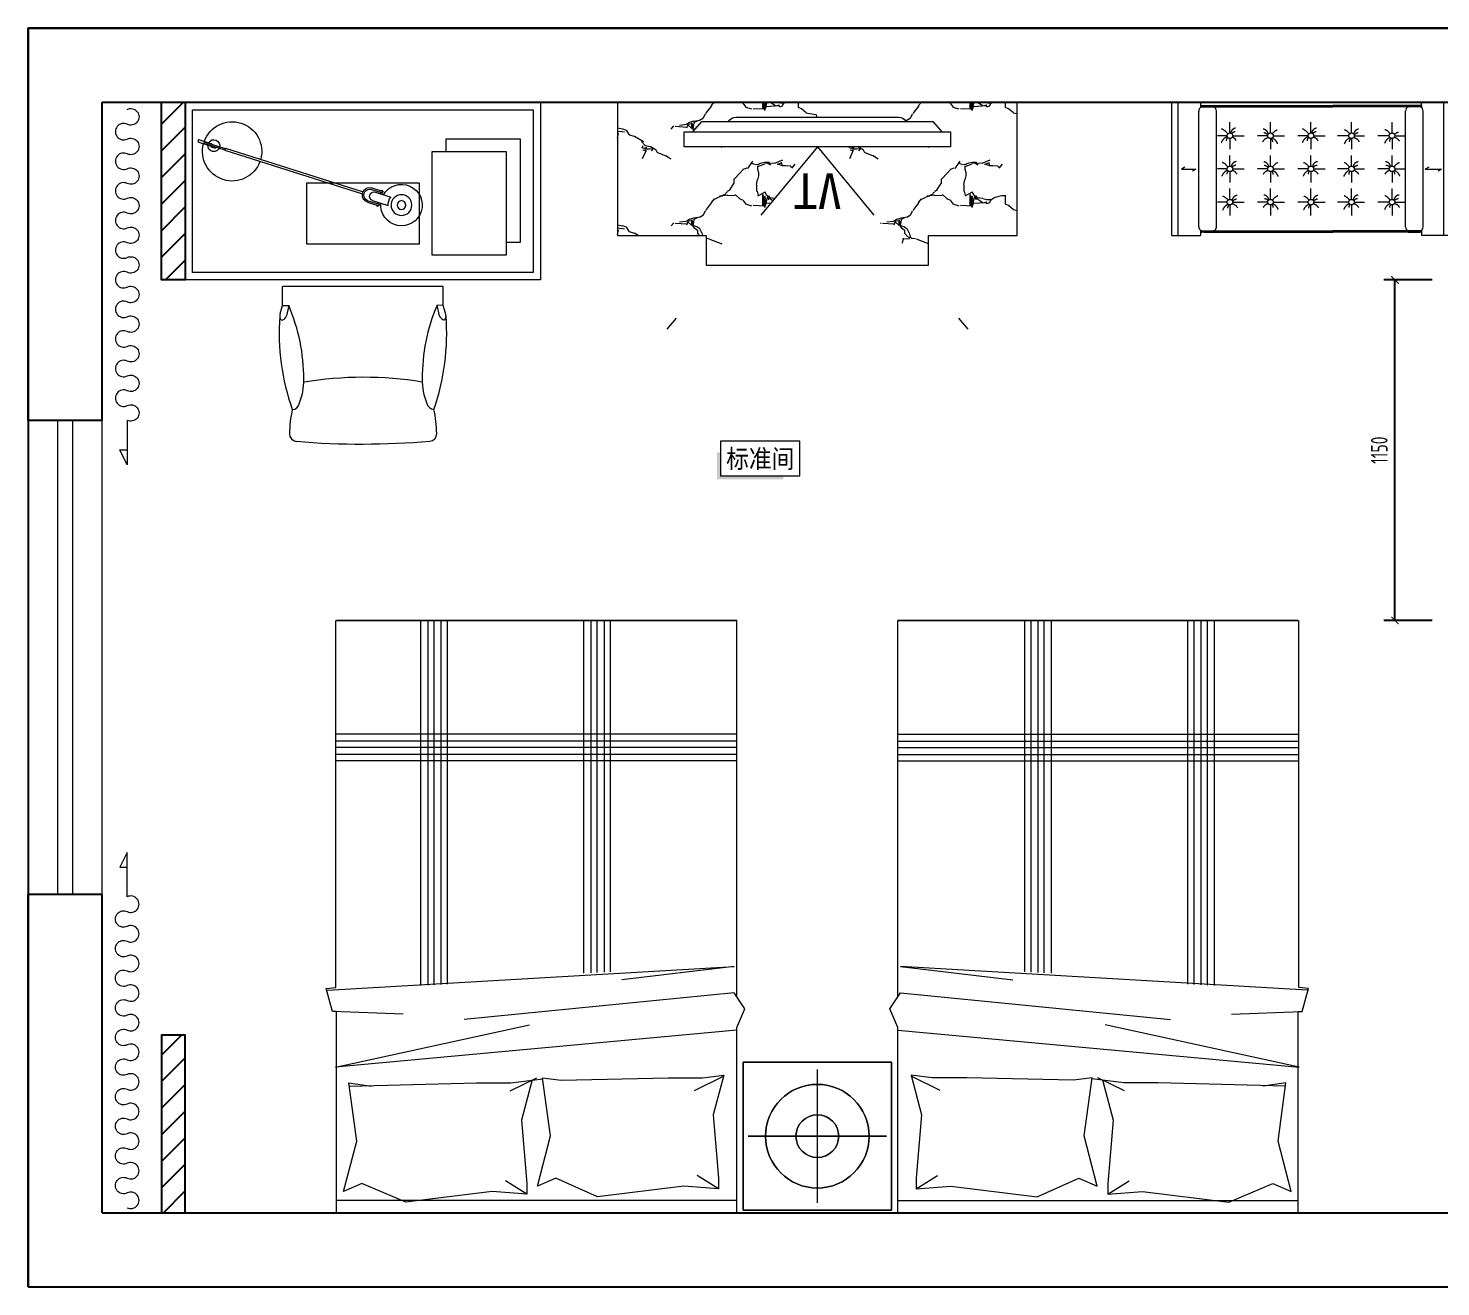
# Model space of a CAD drawing. Header units: millimetres. Extents: x 3162 to 221128, y -144913 to 11496.
# Drawn here: x 160124 to 164894, y -41766 to -37516 of the extents above; entities that cross this region are included whole.
import ezdxf
from ezdxf.enums import TextEntityAlignment as Align
from ezdxf.xclip import XClip

# ---------------------------------------------------------------- set-up
doc = ezdxf.new("R2010")
doc.units = ezdxf.units.MM
doc.header["$LTSCALE"] = 10
doc.header["$XCLIPFRAME"] = 2
doc.linetypes.add('ACAD_ISO03W100', pattern=[30, 12, -18])
doc.linetypes.add('HIDDEN', pattern=[9.525, 6.35, -3.175])
doc.layers.get('Defpoints').update_dxf_attribs({"color": 250})
for name, color, linetype, lineweight in [('FF-Curtain【平面窗帘】', 32, 'Continuous', 0), ('FF-Text【平面文字】', 2, 'Continuous', 0), ('FF-Win【窗】', 132, 'Continuous', 0), ('FF-【活动成品家具】', 51, 'Continuous', 0), ('RC-dimensions', 44, 'Continuous', 0)]:
    doc.layers.add(name, color=color, linetype=linetype, lineweight=lineweight)
doc.layers.add('WALL_NEW【新建墙体】', color=4, linetype='Continuous')
doc.layers.add('WALL【墙体】', color=7, linetype='Continuous')
doc.styles.add('ROMANTIC', font='', dxfattribs={"bigfont": 'gbcbig.shx'})
doc.styles.add('尺寸标注', font='ARCHS.SHX', dxfattribs={"width": 0.8})
doc.styles.add('文字', font='')
doc.styles.get('ROMANTIC').set_extended_font_data('STXihei')
doc.styles.get('文字').set_extended_font_data('SimSun')
doc.dimstyles.new('海龙1：25', dxfattribs={"dimscale": 25, "dimtxt": 2.25, "dimasz": 1, "dimexe": 1.5, "dimexo": 1, "dimgap": 1, "dimtad": 1, "dimdec": 0, "dimrnd": 5, "dimdsep": 46, "dimtxsty": '尺寸标注', "dimblk": 'ARCHTICK', "dimblk1": 'ARCHTICK', "dimblk2": 'ARCHTICK', "dimcen": 1, "dimclrd": 44, "dimclre": 44, "dimclrt": 2, "dimadec": 0, "dimazin": 0, "dimtfac": 1, "dimtdec": 0, "dimtix": 1, "dimtmove": 2, "dimatfit": 3, "dimldrblk": 'hl_arrow2', "dimfxl": 5, "dimfxlon": 1, "dimarcsym": 0})

# ---------------------------------------------------------------- blocks, each defined once
blk = doc.blocks.new('hlw_3_1600_250')
for p, q in [((-0.5, 0.078125), (0.5, 0.078125)), ((-0.5, -0.078125), (0.5, -0.078125))]:
    blk.add_line(p, q)
at = {"linetype": 'HIDDEN', "ltscale": 15}
for p, q in [((-0.5, 0.015625), (0.5, 0.015625)), ((-0.5, -0.015625), (0.5, -0.015625))]:
    blk.add_line(p, q, dxfattribs=at)
blk = doc.blocks.new('1500平10100181')
at = {"ltscale": 300}
for p, q in [((-1270.6, 991.6), (-770.6, 991.6)), ((-1270.6, 491.6), (-1270.6, 991.6)), ((-770.6, 991.6), (-770.6, 491.6)), ((-749, 1000), (603.1, 1000)), ((-749, 1000), (-749, 374.1)), ((603.1, 1000), (603.1, 320.9)), ((603.1, 1000), (603.1, 345.9)), ((-770.6, 491.6), (-1270.6, 491.6)), ((-1270.6, 491.6), (-770.6, 491.6)), ((-749, 374.1), (-775.9, 311.5)), ((-775.9, 311.5), (-740.1, 257.9)), ((-749, 271.3), (-749, -1000)), ((638.5, 243.1), (606, 239.9)), ((606, 239.9), (606, -999.7)), ((-749, -1000), (603.1, -1000)), ((603.1, -1000), (-749, -1000))]:
    blk.add_line(p, q, dxfattribs=at)
at = {"color": 8}
for p, q in [((-1020.6, 966.9), (-1020.6, 516.3)), ((-770.6, 491.6), (-770.6, 991.6)), ((-749, 958.2), (603.1, 958.2)), ((77.1, 928.5), (369.1, 964.2)), ((369.1, 964.2), (517.3, 901.6)), ((-686.4, 883.8), (-686.4, 919.5)), ((-686.4, 919.5), (-614.8, 874.8)), ((-686.4, 919.5), (-570, 910.6)), ((-570, 910.6), (-278, 946.4)), ((-278, 946.4), (-137.7, 883.8)), ((-137.7, 883.8), (-75, 910.6)), ((-75, 910.6), (-119.8, 740.7)), ((-39.2, 937.4), (32.4, 892.7)), ((-39.2, 937.4), (77.1, 928.5)), ((-39.2, 901.6), (-39.2, 937.4)), ((517.3, 901.6), (580, 928.5)), ((580, 928.5), (535.2, 758.6)), ((-668.5, 669.2), (-686.4, 883.8)), ((-21.3, 687.1), (-39.2, 901.6)), ((-1254.7, 741.6), (-786.5, 741.6)), ((-119.8, 740.7), (-92.9, 544)), ((535.2, 758.6), (562.1, 561.9)), ((-704.3, 535), (-668.5, 669.2)), ((-57.5, 551.6), (-21.3, 687.1)), ((-605.8, 587.2), (-703.4, 538.5)), ((16.7, 588.7), (-72.8, 544)), ((486.3, 572.7), (485.7, 570.5)), ((562.1, 561.9), (486.3, 572.7)), ((-632.7, 544), (-704.3, 535)), ((-516.3, 544), (-632.7, 544)), ((-155.6, 552.9), (-516.3, 544)), ((-92.9, 544), (-155.6, 552.9)), ((14.5, 561.9), (-93.5, 548.4)), ((130.8, 561.9), (14.5, 561.9)), ((560.7, 572.1), (130.8, 561.9)), ((-749, 383), (606.9, 508.2)), ((606.9, 508.2), (-48.2, 365.2)), ((-740.1, 257.9), (172.2, 347.3)), ((603.1, 345.9), (603.1, 320.9)), ((378.1, 329.4), (615.8, 320.5)), ((603.1, 320.9), (616.4, 320.9)), ((616.4, 320.9), (638.5, 243.1)), ((633.7, 248.9), (-740.1, 168.4)), ((-740.1, 168.4), (-360.8, 213.2)), ((-231.2, -1000), (-231.2, 191.4)), ((229.7, -1000), (229.7, 227.8)), ((250.5, -1000), (250.5, 228.9)), ((274.6, -1000), (274.6, 230.2)), ((295.4, -1000), (295.4, 231.3)), ((319.4, -1000), (319.4, 232.6)), ((-320.9, -1000), (-320.9, 186.7)), ((-300.1, -1000), (-300.1, 187.8)), ((-276, -1000), (-276, 189)), ((-255.2, -1000), (-255.2, 190.1)), ((-749, -526.3), (603.1, -526.3)), ((-749, -547.1), (603.1, -547.1)), ((-749, -571.3), (603.1, -571.3)), ((-749, -592.1), (603.1, -592.1)), ((-749, -616), (603.1, -616))]:
    blk.add_line(p, q, dxfattribs=at)
for radius in [175, 72.2]:
    blk.add_circle((-1020.6, 741.6), radius, dxfattribs=at)
blk = doc.blocks.new('tasklight')
at = {"color": 251}
for p, q in [((-25, 96.3), (440.3, 242.9)), ((457.5, 270.3), (495.7, 282.4)), ((459, 265.6), (497.2, 277.6)), ((471.1, 227.4), (509.2, 239.4)), ((474.8, 265.3), (527.3, 281.8)), ((483.9, 236.7), (536.3, 253.2)), ((487.8, 282.5), (492.5, 284)), ((488.5, 280.1), (487.8, 282.5)), ((491.5, 270.6), (490, 275.3)), ((493.3, 281.6), (492.5, 284)), ((496.3, 272.1), (494.8, 276.8)), ((497.2, 277.6), (495.7, 282.4)), ((500.6, 242), (502.1, 237.2)), ((505.3, 243.5), (506.8, 238.7)), ((509.2, 239.4), (510.7, 234.7)), ((-22.6, 88.7), (442.7, 235.3)), ((472.6, 222.7), (510.7, 234.7)), ((503.6, 232.4), (504.3, 230)), ((504.3, 230), (509.1, 231.5)), ((508.3, 233.9), (509.1, 231.5)), ((-22.6, 88.7), (-25, 96.3)), ((-115.6, 67.8), (-70.8, 81.9)), ((-113.2, 60.1), (-115.6, 67.8)), ((-113.2, 60.1), (-68.4, 74.3)), ((-96, 71.9), (-24.4, 94.4)), ((-94.8, 68), (-96, 71.9)), ((-94.8, 68), (-23.2, 90.6)), ((-71.7, 84.7), (-56.5, 89.6)), ((-70.8, 81.9), (-71.7, 84.7)), ((-55.6, 86.7), (-70.8, 81.9)), ((-70.8, 81.9), (-70.2, 80)), ((-69, 76.2), (-68.4, 74.3)), ((-67.4, 80.9), (-68, 82.8)), ((-57.8, 83.9), (-58.4, 85.8)), ((-55.6, 86.7), (-56.5, 89.6))]:
    blk.add_line(p, q, dxfattribs=at)
for radius in [35, 15]:
    blk.add_circle((572.3, 280.3), radius, dxfattribs=at)
for centre, radius, start, end in [((572.3, 280.3), 70, 209.8589, 185.1116), ((465, 246.5), 25, 107.4853, 287.4853), ((465, 246.5), 20, 107.4853, 287.4853), ((479.4, 251), 15, 107.4853, 287.4853), ((572.3, 280.3), 45, 178.014, 216.9565), ((0, 100), 100, 19.7777, 195.1928), ((0, 100), 100, 199.7777, 15.1928), ((-62, 80.5), 20, 209.0222, 185.9483)]:
    blk.add_arc(centre, radius, start, end, dxfattribs=at)
blk = doc.blocks.new('海龙_04090929')
at = {"color": 0, "linetype": 'ByBlock'}
for p, q in [((271.2, -44.5, 0), (-271.2, -45.4, 0)), ((-271.1, -109.6, 0), (-271.2, -45.4, 0)), ((271.3, -108.7, 0), (271.2, -44.5, 0)), ((-278.9, -136.2, 0), (-271.1, -109.6, 0)), ((-271.1, -109.6, 0), (-250.2, -109.5, 0)), ((-271.1, -109.6, 0), (-250.2, -109.5, 0)), ((-250.2, -109.5, 0), (-258, -144.4, 0)), ((-250.2, -109.5, 0), (-258, -144.4, 0)), ((250.4, -108.6, 0), (258.3, -143.6, 0)), ((271.3, -108.7, 0), (250.4, -108.6, 0)), ((250.4, -108.6, 0), (258.3, -143.6, 0)), ((271.3, -108.7, 0), (250.4, -108.6, 0)), ((279.2, -135.3, 0), (271.3, -108.7, 0))]:
    blk.add_line(p, q, dxfattribs=at)
at = {"ltscale": 500}
blk.add_lwpolyline([(600, 577.1), (600, -22.9), (-600, -22.9), (-600, 577.1)], close=True, dxfattribs=at)
at = {"color": 251}
for points in [[(575, 552.1), (575, 2.1), (-575, 2.1), (-575, 552.1)], [(483.8, 61), (233.8, 61), (233.8, 411), (483.8, 411)], [(-189.7, 304.9), (189.7, 304.9), (189.7, 97.6), (-189.7, 97.6)]]:
    blk.add_lwpolyline(points, close=True, dxfattribs=at)
blk.add_lwpolyline([(281, 411), (281, 453.9), (531, 453.9), (531, 103.9), (483.8, 103.9)], dxfattribs=at)
at = {"color": 0, "linetype": 'ByBlock'}
for centre, radius, start, end in [((-255.2, -145.3, 0), 25.4, 158.9901, 180.625), ((-825.4, -356.4, 0), 625.9, 359.8413, 23.2355), ((-825.4, -356.4, 0), 625.9, 359.8413, 23.2355), ((826.4, -353.7, 0), 625.9, 156.949, 180.3432), ((826.4, -353.7, 0), 625.9, 156.949, 180.3432), ((255.5, -144.5, 0), 25.4, 359.5595, 21.1944), ((490.4, -202.2, 0), 773.1, 175.8034, 199.5327), ((-255.2, -145.3, 0), 25.4, 180.625, 200.6267), ((-255.2, -145.3, 0), 25.4, 180.625, 200.6267), ((-273, -152, 0), 6.35, 200.6267, 296.646), ((-273, -152, 0), 6.35, 200.6267, 296.646), ((-281.6, -135, 0), 25.4, 296.646, 338.2826), ((-281.6, -135, 0), 25.4, 296.646, 338.2826), ((-489.9, -203.8, 0), 773.1, 340.6518, 4.3811), ((281.9, -134.1, 0), 25.4, 201.9019, 243.5385), ((281.9, -134.1, 0), 25.4, 201.9019, 243.5385), ((273.4, -151.2, 0), 6.35, 243.5385, 339.5578), ((273.4, -151.2, 0), 6.35, 243.5385, 339.5578), ((255.5, -144.5, 0), 25.4, 339.5578, 359.5595), ((255.5, -144.5, 0), 25.4, 339.5578, 359.5595), ((-411.2, -361.5, 0), 211.7, 337.8885, 0.9101), ((-411.2, -361.5, 0), 211.7, 337.8885, 0.9101), ((2.4, -1560, 0), 1208.4, 80.5641, 99.6204), ((2.4, -1560, 0), 1208.4, 80.5641, 99.6204), ((412.2, -360.1, 0), 211.7, 179.2744, 202.296), ((412.2, -360.1, 0), 211.7, 179.2744, 202.296), ((133.9, -545.8, 0), 381.7, 167.1139, 179.4864), ((-239.7, -435.3, 0), 25.4, 273.3566, 346.6742), ((-239.7, -435.3, 0), 25.4, 273.3566, 346.6742), ((241, -434.5, 0), 25.4, 193.5103, 266.8279), ((241, -434.5, 0), 25.4, 193.5103, 266.8279), ((-132.2, -546.2, 0), 381.7, 0.6981, 13.0706), ((-222.4, -542.6, 0), 25.4, 179.5077, 265.2204), ((-3.4, 2077, 0), 2654.1, 265.2204, 274.9641), ((224, -541.9, 0), 25.4, 274.9641, 0.6768)]:
    blk.add_arc(centre, radius, start, end, dxfattribs=at)
at = {"color": 251, "extrusion": (-2.3211e-12, 1.2757e-12, -1), "zscale": -1, "rotation": 180.1031689503806}
blk.add_blockref('tasklight', (441.3, 511.2, 0), dxfattribs=at)
blk = doc.blocks.new('贵妃椅22')
for p, q in [((100, 0), (100, 600)), ((100, 600), (228.7, 600)), ((127.1, 600), (127.1, 0)), ((228.7, 600), (228.7, 585)), ((228.7, 585), (228.7, 585)), ((228.7, 585), (825, 585)), ((228.7, 585), (228.7, 576)), ((234, 579), (287.5, 579)), ((244.8, 579), (825, 579)), ((1223.7, 585), (825, 585)), ((1164.9, 579), (825, 579)), ((1218.4, 579), (1164.9, 579)), ((1350, 600), (1223.7, 600)), ((1223.7, 585), (1223.7, 600)), ((1223.7, 585), (1223.7, 585)), ((1223.7, 585), (1223.7, 576)), ((1322.9, 600), (1322.9, 0)), ((1350, 0), (1350, 600)), ((243.4, 15), (825, 15)), ((244.8, 21), (825, 21)), ((1164.9, 21), (825, 21)), ((1223.7, 15), (825, 15)), ((1218.2, 21), (1164.9, 21)), ((1223.7, 24), (1223.7, 15)), ((1223.7, 15), (1223.7, 0)), ((100, 0), (228.7, 0)), ((1350, 0), (1223.7, 0))]:
    blk.add_line(p, q)
at = {"color": 8, "ltscale": 150}
for p, q in [((220.9, 39.5), (220.9, 560.5)), ((300.9, 39.5), (300.9, 560.5)), ((1151.5, 39.5), (1151.5, 560.5)), ((1231.6, 39.5), (1231.6, 560.5)), ((158.9, 307.5), (142.9, 298.6)), ((142.9, 298.6), (208.4, 298.6)), ((208.4, 298.6), (192.4, 289.7)), ((1256.3, 307.5), (1240.3, 298.6)), ((1240.3, 298.6), (1314.6, 298.6)), ((1314.6, 298.6), (1298.6, 289.7))]:
    blk.add_line(p, q, dxfattribs=at)
at = {"color": 8, "linetype": 'HIDDEN', "ltscale": 150}
for p, q in [((361.2, 462), (361.2, 510.4)), ((543.7, 462), (543.7, 510.4)), ((726.2, 462), (726.2, 510.4)), ((908.7, 462), (908.7, 510.4)), ((1091.2, 462), (1091.2, 510.4)), ((348.7, 449.5), (304.9, 449.5)), ((373.7, 449.5), (424.7, 449.5)), ((531.2, 449.5), (484.8, 449.5)), ((556.2, 449.5), (607.2, 449.5)), ((713.7, 449.5), (667.3, 449.5)), ((738.7, 449.5), (789.8, 449.5)), ((896.2, 449.5), (845.2, 449.5)), ((921.2, 449.5), (967.6, 449.5)), ((1078.7, 449.5), (1027.7, 449.5)), ((1103.7, 449.5), (1147.6, 449.5)), ((361.2, 437), (361.2, 388.8)), ((543.7, 437), (543.7, 388.8)), ((726.2, 437), (726.2, 388.8)), ((908.7, 437), (908.7, 388.8)), ((1091.2, 437), (1091.2, 388.8)), ((361.2, 312.5), (361.2, 360.8)), ((543.7, 312.5), (543.7, 360.8)), ((726.2, 312.5), (726.2, 360.8)), ((908.7, 312.5), (908.7, 360.8)), ((1091.2, 312.5), (1091.2, 360.8)), ((348.7, 300), (304.9, 300)), ((361.2, 287.5), (361.2, 239.1)), ((373.7, 300), (424.7, 300)), ((531.2, 300), (484.8, 300)), ((543.7, 287.5), (543.7, 239.1)), ((556.2, 300), (607.2, 300)), ((713.7, 300), (667.3, 300)), ((726.2, 287.5), (726.2, 239.1)), ((738.7, 300), (789.8, 300)), ((896.2, 300), (845.2, 300)), ((908.7, 287.5), (908.7, 239.1)), ((921.2, 300), (967.6, 300)), ((1078.7, 300), (1027.7, 300)), ((1091.2, 287.5), (1091.2, 239.1)), ((1103.7, 300), (1147.6, 300)), ((361.2, 163), (361.2, 211.2)), ((543.7, 163), (543.7, 211.2)), ((726.2, 163), (726.2, 211.2)), ((908.7, 163), (908.7, 211.2)), ((1091.2, 163), (1091.2, 211.2)), ((348.7, 150.5), (304.9, 150.5)), ((361.2, 138), (361.2, 89.6)), ((373.7, 150.5), (424.7, 150.5)), ((531.2, 150.5), (484.8, 150.5)), ((543.7, 138), (543.7, 89.6)), ((556.2, 150.5), (607.2, 150.5)), ((713.7, 150.5), (667.3, 150.5)), ((724.6, 138), (724.6, 89.6)), ((738.7, 150.5), (789.8, 150.5)), ((896.2, 150.5), (845.2, 150.5)), ((908.7, 138), (908.7, 89.6)), ((921.2, 150.5), (967.6, 150.5)), ((1078.7, 150.5), (1027.7, 150.5)), ((1091.2, 138), (1091.2, 89.6)), ((1103.7, 150.5), (1147.6, 150.5))]:
    blk.add_line(p, q, dxfattribs=at)
at = {"linetype": 'HIDDEN', "ltscale": 150}
for p, q in [((228.7, 24), (228.7, 15)), ((243.4, 15), (228.7, 15)), ((228.7, 15), (228.7, 0)), ((234.2, 21), (287.5, 21))]:
    blk.add_line(p, q, dxfattribs=at)
for points in [[(234.2, 585), (234.2, 585), (287.5, 585)], [(1218.2, 585), (1218.2, 585), (1164.9, 585)], [(1164.9, 15), (1164.9, 15), (1218.2, 15)]]:
    blk.add_lwpolyline(points)
blk.add_lwpolyline([(287.5, 15), (287.5, 15), (234.2, 15)], dxfattribs=at)
at = {"color": 8, "linetype": 'HIDDEN', "ltscale": 150}
for centre in [(361.2, 449.5), (543.7, 449.5), (726.2, 449.5), (908.7, 449.5), (1091.2, 449.5), (361.2, 300), (543.7, 300), (726.2, 300), (908.7, 300), (1091.2, 300), (361.2, 150.5), (543.7, 150.5), (726.2, 150.5), (908.7, 150.5), (1091.2, 150.5)]:
    blk.add_circle(centre, 12.5, dxfattribs=at)
at = {"color": 8, "ltscale": 150}
for centre, start, end in [((241, 560.1), 110.22248, 178.83955), ((280.7, 560.1), 1.16045, 69.77752), ((1171.7, 560.1), 110.22248, 178.83955), ((1211.4, 560.1), 1.16045, 69.77752), ((1171.7, 39.9), 181.16045, 249.77752), ((1211.4, 39.9), 290.22248, 358.83955)]:
    blk.add_arc(centre, 20.1, start, end, dxfattribs=at)
for centre, radius, start, end in [((235.4, 582), 3.24, 111.9991, 248.0009), ((287.1, 582), 3.03, 278.61643, 81.38357), ((1165.4, 582), 3.03, 98.61643, 261.38357), ((1217, 582), 3.24, 291.9991, 68.0009), ((1216.6, 18), 3.38, 297.56224, 62.43776)]:
    blk.add_arc(centre, radius, start, end)
at = {"color": 8, "linetype": 'HIDDEN', "ltscale": 150}
for centre, radius, start, end in [((293.3, 410.9), 75.5, 38.78261, 66.19468), ((390, 458.6), 25.2, 96.86055, 173.3873), ((390.7, 435.6), 32.3, 100.33506, 132.54426), ((508.5, 454), 25.2, 6.6127, 83.13945), ((507.7, 431), 32.3, 45.20112, 79.66494), ((591.1, 430.5), 47.7, 110.16454, 149.56526), ((728.8, 403.3), 44.4, 108.89453, 160.26121), ((665.5, 423.9), 60.6, 33.1364, 67.72118), ((754.6, 458.7), 25.2, 96.86055, 173.3873), ((755.4, 435.7), 32.3, 100.33506, 132.31031), ((861.3, 430.5), 47.7, 30.43474, 69.83546), ((943.9, 454), 25.2, 96.86055, 173.3873), ((944.7, 431), 32.3, 100.33506, 134.79888), ((1042.3, 432.3), 47.7, 33.06424, 69.83546), ((1125.7, 432.7), 32.3, 100.33506, 134.79888), ((364.3, 403.1), 44.6, 109.38623, 160.22254), ((364.4, 426.8), 19.7, 131.0371, 180.22764), ((361.9, 413), 31.4, 26.92853, 71.74712), ((536.6, 408.3), 31.4, 101.27024, 153.07147), ((533.6, 422.1), 20.2, 0.05726, 44.87652), ((534.1, 398.4), 44.6, 19.79, 67.69562), ((728.9, 427), 19.6, 130.10186, 180.33389), ((730.6, 412), 31.4, 26.92853, 78.72976), ((918.3, 398.4), 44.6, 112.30438, 160.21), ((918.9, 422.1), 20.2, 135.12348, 179.94274), ((915.8, 408.3), 31.4, 26.92853, 78.72976), ((1099.3, 400.2), 44.6, 112.30438, 160.21), ((1099.9, 423.8), 20.2, 135.12348, 179.94274), ((1093.3, 407.1), 35.9, 28.56394, 77.20406), ((310, 284.5), 47.7, 30.43474, 69.83546), ((392.6, 307.9), 25.2, 96.86055, 173.3873), ((510.9, 306.9), 25.2, 6.6127, 83.13945), ((593.5, 283.5), 47.7, 110.16454, 149.56526), ((675.7, 284), 47.7, 30.43474, 69.83546), ((758.3, 307.5), 25.2, 96.86055, 173.3873), ((858.9, 283.5), 47.7, 30.43474, 69.83546), ((941.5, 306.9), 25.2, 96.86055, 173.3873), ((1059.2, 307.5), 25.2, 6.6127, 83.13945), ((1141.8, 284), 47.7, 110.16454, 149.56526), ((367, 252.4), 44.6, 112.30438, 160.21), ((367.5, 276), 20.2, 135.12348, 179.94274), ((393.4, 284.9), 32.3, 100.33506, 134.79888), ((364.5, 262.2), 31.4, 26.92853, 78.72976), ((539, 261.3), 31.4, 101.27024, 153.07147), ((510.1, 283.9), 32.3, 45.20112, 79.66494), ((535.9, 275), 20.2, 0.05726, 44.87652), ((536.5, 251.4), 44.6, 19.79, 67.69562), ((732.6, 251.9), 44.6, 112.30438, 160.21), ((733.2, 275.6), 20.2, 135.12348, 179.94274), ((759, 284.5), 32.3, 100.33506, 134.79888), ((730.2, 261.8), 31.4, 26.92853, 78.72976), ((915.9, 251.4), 44.6, 112.30438, 160.21), ((916.5, 275), 20.2, 135.12348, 179.94274), ((942.3, 283.9), 32.3, 100.33506, 134.79888), ((913.5, 261.3), 31.4, 26.92853, 78.72976), ((1087.3, 261.8), 31.4, 101.27024, 153.07147), ((1058.4, 284.5), 32.3, 45.20112, 79.66494), ((1084.2, 275.6), 20.2, 0.05726, 44.87652), ((1084.8, 251.9), 44.6, 19.79, 67.69562), ((370.5, 99.7), 44.6, 112.30438, 160.21), ((295.9, 101.3), 82.6, 44.67845, 65.6546), ((366.9, 124.2), 16.1, 119.52426, 182.90395), ((396.1, 155.2), 25.2, 96.86055, 173.3873), ((361.2, 103.8), 40.3, 29.80407, 75.71701), ((396.9, 132.2), 32.3, 100.33506, 134.79888), ((539.2, 111.9), 31.4, 101.27024, 153.07147), ((511.2, 157.6), 25.2, 6.6127, 83.13945), ((510.4, 134.6), 32.3, 45.20112, 79.66494), ((536.2, 125.7), 20.2, 0.05726, 44.87652), ((593.8, 134.1), 47.7, 110.16454, 149.56526), ((536.8, 102), 44.6, 19.79, 67.69562), ((735.1, 100.2), 44.6, 112.96345, 160.21), ((678.1, 132.3), 47.7, 34.46683, 69.83546), ((735.7, 123.9), 20.2, 135.12348, 179.94274), ((760.7, 155.8), 25.2, 96.86055, 173.3873), ((727.1, 105.5), 38.5, 29.33652, 76.332), ((761.5, 132.8), 32.3, 100.33506, 134.79888), ((915.6, 102), 44.6, 112.30438, 160.21), ((858.7, 134.1), 47.7, 30.43474, 69.83546), ((916.2, 125.7), 20.2, 135.12348, 179.94274), ((941.3, 157.6), 25.2, 96.86055, 173.3873), ((942, 134.6), 32.3, 100.33506, 134.79888), ((913.2, 111.9), 31.4, 26.92853, 78.72976), ((1099.6, 102), 44.6, 114.11228, 160.21), ((1044.2, 137), 44.5, 30.41456, 70.55711), ((1098.7, 126), 18.8, 134.71579, 180.81821), ((1125.2, 157.6), 25.2, 96.86055, 173.3873), ((1098.2, 112.8), 30.1, 26.32413, 84.54431), ((1127.3, 130.8), 36.2, 101.28156, 134.23399), ((241, 39.9), 20.1, 181.16045, 249.77752), ((280.7, 39.9), 20.1, 290.22248, 358.83955)]:
    blk.add_arc(centre, radius, start, end, dxfattribs=at)
at = {"linetype": 'HIDDEN', "ltscale": 150}
for centre, radius, start, end in [((235.8, 18), 3.38, 117.56224, 242.43776), ((287, 18), 3.04, 279.63366, 80.36634), ((1165.4, 18), 3.04, 99.63366, 260.36634)]:
    blk.add_arc(centre, radius, start, end, dxfattribs=at)
blk = doc.blocks.new('*U51')
at = {"color": 150}
blk.add_lwpolyline([(-5.38, -2.34), (5.38, -2.34), (5.38, 2.33), (-5.38, 2.33), (-5.38, -2.34)], dxfattribs=at)
at = {"color": 150, "ltscale": 4}
for points in [[(-5.38, 0.83), (-5.83, 0.83), (-5.38, -2.34), (-5.83, -2.79)], [(3.13, -2.34), (3.13, -2.79), (-5.38, -2.34), (-5.83, -2.79)]]:
    blk.add_solid(points, dxfattribs=at)
at = {"color": 2, "ltscale": 4, "style": '文字', "width": 0.9, "flags": 8}
blk.add_attdef('功能区文字', text='', height=2.5, dxfattribs=at).set_placement((0.01, -0.03), align=Align.MIDDLE_CENTER)
blk = doc.blocks.new('海龙工具_液晶电视')
at = {"color": 251, "linetype": 'ACAD_ISO03W100', "ltscale": 2.5}
for q in [(-507.9, 716), (507.9, 716)]:
    blk.add_line((0, 100), q, dxfattribs=at)
blk.add_line((-450, 50), (450, 50))
at = {"color": 251}
blk.add_line((-300, 15), (300, 15), dxfattribs=at)
blk.add_lwpolyline([(-450, 50), (450, 50), (450, 100), (-450, 100)], close=True)
blk.add_lwpolyline([(-420, 50), (-390, 15), (-300, 15, 0.267949), (-274, 0), (274, 0, 0.267949), (300, 15), (390, 15), (420, 50)], format="xyb")
at = {"color": 250, "style": 'ROMANTIC', "text_generation_flag": 6}
blk.add_text('TV', height=120, rotation=180, dxfattribs=at).set_placement((0.8, 250.3), align=Align.MIDDLE)
blk = doc.blocks.new('液晶电视')
at = {"ltscale": 4}
blk.add_blockref('海龙工具_液晶电视', (0, 0), dxfattribs=at)
blk = doc.blocks.new('海龙_05060884')
at = {"layer": 'FF-【活动成品家具】'}
h = blk.add_hatch(dxfattribs=at)
h.set_pattern_fill('AA大理石深SC800', color=8, scale=700, pattern_type=2)
h.set_pattern_definition([(177.769103, (2569207.35, -1702093.014), (-700.00002183, -2.69e-05), [40.03034, -8366.3405]), (28.1136392, (2569187.35, -1702055.616), (700.0000028, 327.23196765), [26.45461, -5529.00824]), (76.6298055, (2569187.35, -1702002.636), (-1.05e-05, 327.2319275), [14.41496, -3012.71901]), (106.992819, (2569190.68, -1701979.26), (6.7e-06, 327.2319222), [11.40566, -2383.78875]), (21.8355897, (2569187.35, -1701955.89), (699.99999517, 327.2319006), [25.13679, -5253.58526]), (17.3096175, (2569190.68, -1701949.66), (700.0000145, 327.231969), [10.47438, -2189.14444]), (162.690382, (2569167.35, -1702091.46), (-700.0000325, 327.231908), [20.94876, -2178.67006]), (125.490837, (2569147.35, -1702085.22), (-4.3e-05, 327.231901), [17.22434, -1188.48149]), (162.690382, (2569137.35, -1702071.2), (-700.0000325, 327.231908), [10.47438, -2189.14444]), (136.925518, (2569127.35, -1702068.08), (-2e-05, 327.23191), [22.8165, -935.47517]), (3.3442344, (2569084.018, -1702054.058), (700.000013, 4.667e-05), [26.71214, -5582.84048]), (10.5914065, (2569067.35, -1702057.174), (1400.000031, 327.2319727), [16.95554, -3543.70772]), (0, (2569057.35, -1702057.17), (700, 327.23194), [10, -689.99994]), (103.370194, (2569187.35, -1702055.616), (-5.48e-05, 327.2319113), [14.41489, -3012.71901]), (90, (2569184, -1702041.6), (700, -4e-14), [10.90773, -316.32419]), (90, (2569184, -1702030.7), (700, -4e-14), [10.90773, -316.32419]), (78.995121, (2569184.02, -1702019.776), (-2.72e-05, 327.2319559), [17.46185, -3649.52189]), (90, (2569187.35, -1701968.35), (700, -4e-14), [12.46598, -314.76592]), (6.6658365, (2569177.35, -1701951.21), (699.9999705, 1.27e-05), [13.42411, -2805.63262]), (160.679045, (2569177.35, -1701951.21), (-699.9999937, 327.231933), [14.12908, -2952.97835]), (47.485996, (2568894.02, -1702156.9), (700.0000005, 654.4639248), [14.79793, -3092.76646]), (6.1571803, (2568904.018, -1702145.995), (2800.00001973, 327.23192843), [43.58473, -9109.2134]), (31.9352432, (2568947.35, -1702141.32), (699.9999716, 327.2319319), [11.78345, -2462.74511]), (19.3209546, (2568957.35, -1702135.09), (699.999996, 327.2319281), [14.12908, -2952.97835]), (8.8568723, (2568970.68, -1702130.41), (699.9999635, 5.46e-05), [20.24134, -2105.10111]), (30.29957, (2568990.684, -1702127.295), (700.0000166, 327.2319738), [15.44284, -3227.55244]), (61.8626245, (2569004.02, -1702119.5), (-3.7e-05, 327.231936), [14.13664, -1470.21231]), (52.9473395, (2569010.684, -1702107.038), (700.00000455, 981.6958246), [33.192334, -6937.19747]), (51.263996, (2569030.684, -1702080.55), (699.999997, 981.6958529), [15.98128, -3340.08304]), (25.054876, (2569040.68, -1702068.08), (700, -3e-06), [36.79571, -735.91427]), (47.485996, (2569074.02, -1702052.5), (700.0000005, 654.4639248), [14.79793, -3092.76646]), (31.9352432, (2569084.02, -1702041.59), (699.9999716, 327.2319319), [11.78345, -2462.74511]), (56.6470201, (2569094.018, -1702035.36), (700.0000012, 981.6958188), [24.25143, -5068.55181]), (90, (2569107.35, -1702015.1), (700, -4e-14), [15.582476, -311.64945]), (47.485996, (2569107.35, -1701999.52), (700.0000005, 654.4639248), [29.59586, -3077.96853]), (47.485996, (2569127.35, -1701977.704), (700.0000005, 654.4639248), [14.79793, -3092.76646]), (19.3209546, (2569137.35, -1701966.796), (699.999996, 327.2319281), [14.12908, -2952.97835]), (56.2378233, (2569150.684, -1701962.12), (699.99996254, 981.69585345), [29.98968, -6267.84088]), (25.054876, (2568970.68, -1702136.64), (700, -3e-06), [14.71827, -757.99171]), (80.6556929, (2568967.35, -1702156.9), (2.62e-05, 327.2319152), [20.52967, -4290.69354]), (160.679045, (2568980.684, -1702161.58), (-699.9999937, 327.231933), [14.12908, -2952.97835]), (148.064756, (2568990.68, -1702167.81), (-699.999967, 327.2319416), [11.78345, -2462.74511]), (115.424913, (2568997.35, -1702181.834), (-700.000029, 1636.1597197), [15.52817, -3245.38277]), (103.370194, (2569000.684, -1702195.86), (-5.48e-05, 327.2319113), [14.41489, -3012.71901]), (144.961427, (2569007.35, -1702200.53), (-700.0000265, 654.4638884), [8.14233, -1701.74844]), (173.334163, (2569020.684, -1702202.09), (-699.9999705, 1.88e-05), [13.42411, -2805.63262]), (158.418473, (2569064.018, -1702219.232), (-4199.99999472, 1636.15974199), [46.60026, -9739.4493]), (78.995121, (2568977.35, -1702217.674), (-2.72e-05, 327.2319559), [17.46185, -3649.52189]), (4.4550498, (2568980.684, -1702200.533), (700.0000104, 4.37e-05), [20.0606, -4192.66778]), (154.945124, (2569000.68, -1702198.97), (-700, -9e-07), [7.35917, -765.35081]), (132.514004, (2568994.02, -1702195.86), (-699.9999993, 654.463926), [14.79793, -3092.76646]), (90, (2568984, -1702184.95), (700, -4e-14), [9.34949, -317.88246]), (142.076999, (2568984.02, -1702175.6), (-700.0000235, 654.463844), [12.67686, -2649.46857]), (125.490837, (2568974.02, -1702167.81), (-4.3e-05, 327.231901), [11.48294, -1194.22296]), (99.344307, (2568967.35, -1702158.46), (-2.57e-05, 327.2319152), [20.5296, -4290.69354]), (90, (2568964, -1702156.9), (700, -4e-14), [18.69897, -308.53291]), (136.925518, (2568964.02, -1702156.9), (-2e-05, 327.23191), [18.2532, -940.03847]), (70.3775316, (2568947.35, -1702153.79), (1.97e-05, 327.231914), [9.92593, -2074.51804]), (175.54495, (2568947.35, -1702153.786), (-700.0000158, -2.36e-05), [40.1212, -4172.60718]), (148.064756, (2569544.02, -1702230.14), (-699.999967, 327.2319416), [23.56697, -2450.96166]), (35.0385725, (2569504.02, -1702225.47), (700.000032, 654.463882), [8.14233, -1701.74844]), (6.6658365, (2569520.684, -1702225.465), (699.9999705, 1.27e-05), [13.42411, -2805.63262]), (162.690382, (2569510.68, -1702233.26), (-700.0000325, 327.231908), [10.47438, -2189.14444]), (64.5750864, (2569497.35, -1702261.305), (699.9999829, 1636.1597424), [31.05627, -3229.8546]), (0, (2569504.02, -1702225.47), (700, 327.23194), [16.666664, -683.33328]), (118.137375, (2569547.35, -1702236.37), (-2.2e-05, 327.231903), [7.06832, -1477.28063]), (157.435521, (2569577.35, -1702248.84), (-699.9999875, 327.23189523), [32.48693, -6789.76837]), (136.925518, (2569584.02, -1702255.07), (-2e-05, 327.23191), [9.1266, -949.16507]), (154.945124, (2569594.02, -1702259.75), (-700, -9e-07), [11.03872, -761.67126]), (49.4476465, (2569527.35, -1702231.7), (700.0000126, 981.6957893), [10.25416, -2143.11958]), (51.263996, (2569304.02, -1701963.68), (699.999997, 981.6958529), [15.98128, -3340.08304]), (136.925518, (2569304.02, -1701963.68), (-2e-05, 327.23191), [9.1266, -949.16507]), (176.655765, (2569297.35, -1701957.447), (-700.00001707, -1.59e-05), [26.71214, -5582.84048]), (106.992819, (2569270.68, -1701955.89), (6.7e-06, 327.2319222), [11.40566, -2383.78875]), (19.3209546, (2569254.02, -1701949.655), (699.999996, 327.2319281), [14.12908, -2952.97835]), (159.49524, (2569270.684, -1701955.89), (-700.0000066, 327.2319549), [17.79407, -3718.95475]), (180, (2569280.7, -1701955.9), (-700, 327.23194), [10, -689.99994]), (22.2465213, (2569244.018, -1701944.98), (700.0000198, 327.23192524), [28.8113, -6021.55701]), (6.6658365, (2569230.684, -1701946.54), (699.9999705, 1.27e-05), [13.42411, -2805.63262]), (52.1215557, (2569400.684, -1702208.324), (700.0000225, 981.6958277), [21.71596, -4538.63158]), (78.995121, (2569414.02, -1702191.184), (-2.72e-05, 327.2319559), [17.46185, -3649.52189]), (162.690382, (2569417.35, -1702174.04), (-700.0000325, 327.231908), [10.47438, -2189.14444]), (164.332014, (2569407.35, -1702170.926), (-1399.9999669, 327.2319563), [17.30988, -3617.75911]), (104.970339, (2569390.684, -1702166.25), (-3.98e-05, 327.2319457), [12.90394, -2696.92402]), (109.622468, (2569387.35, -1702153.79), (-1.74e-05, 327.231914), [9.92593, -2074.51804]), (90, (2569384, -1702144.44), (700, -4e-14), [12.46598, -314.76592]), (25.054876, (2569384.02, -1702147.55), (700, -3e-06), [14.71827, -757.99171]), (166.844039, (2569404.02, -1702152.23), (-699.999993, 327.2319035), [20.53905, -1417.1955]), (0, (2569394.02, -1702152.23), (700, 327.23194), [10, -689.99994]), (15.667986, (2569377.35, -1702156.9), (1399.9999669, 327.2319563), [17.30988, -3617.75911]), (180, (2569394.02, -1702156.9), (-700, 327.23194), [16.666664, -683.33328]), (180, (2569407.35, -1702156.9), (-700, 327.23194), [13.333334, -686.66661]), (61.8626245, (2569404.02, -1702163.14), (-3.7e-05, 327.231936), [7.06832, -1477.28063]), (162.690382, (2569414.02, -1702166.25), (-700.0000325, 327.231908), [10.47438, -2189.14444]), (173.334163, (2569427.35, -1702167.81), (-699.9999705, 1.88e-05), [13.42411, -2805.63262]), (171.143127, (2569437.35, -1702169.37), (-699.9999743, -6e-06), [10.12067, -2115.22178]), (13.15596, (2569247.35, -1702080.55), (699.999983, 327.2319595), [13.6927, -1424.04185]), (146.796701, (2569247.35, -1702080.55), (-1400.0000003, 981.6958516), [19.91878, -4163.01753]), (118.137375, (2569230.68, -1702069.64), (-2.2e-05, 327.231903), [14.13664, -1470.21231]), (90, (2569224, -1702069.64), (700, -4e-14), [12.46598, -314.76592]), (113.162745, (2569224.02, -1702069.64), (-3.44e-05, 327.2319177), [8.47434, -1771.13755]), (75.873987, (2569214.018, -1702088.34), (699.99999423, 2945.08749146), [27.31624, -5709.08807]), (90, (2569214, -1702088.34), (700, -4e-14), [18.69897, -308.53291]), (106.992819, (2569214.02, -1702069.64), (6.7e-06, 327.2319222), [11.40566, -2383.78875]), (90, (2569210.7, -1702096.1), (700, -4e-14), [37.397934, -289.83395]), (95.3136086, (2569210.684, -1702096.13), (-1.335e-05, 327.2319124), [35.99435, -7522.8223]), (83.5762835, (2569204.018, -1702089.898), (3.255e-05, 327.23196893), [29.79375, -6226.89452]), (90, (2569204, -1702089.9), (700, -4e-14), [9.34949, -317.88246]), (76.6298055, (2569204.02, -1702080.55), (-1.05e-05, 327.2319275), [14.41496, -3012.71901]), (103.370194, (2569207.35, -1702066.524), (-5.48e-05, 327.2319113), [14.41489, -3012.71901]), (90, (2569204, -1702079), (700, -4e-14), [26.490205, -300.7417]), (133.553349, (2569507.35, -1702214.56), (-700.0000129, 654.4639115), [19.35087, -4044.33463]), (169.408593, (2569524.02, -1702217.674), (-1400.000041, 327.2319161), [16.95554, -3543.70772]), (6.6658365, (2569497.35, -1702222.35), (699.9999705, 1.27e-05), [13.42411, -2805.63262]), (66.837255, (2569497.35, -1702222.35), (-2.94e-05, 327.231945), [8.47434, -1771.13755]), (148.064756, (2569500.68, -1702202.09), (-699.999967, 327.2319416), [35.35042, -2439.17821]), (164.332014, (2569470.684, -1702183.39), (-1399.9999669, 327.2319563), [17.30988, -3617.75911]), (122.690182, (2569454.02, -1702178.72), (-699.9999866, 981.6958593), [18.51521, -3869.68155]), (160.679045, (2569444.02, -1702163.135), (-699.9999937, 327.231933), [14.12908, -2952.97835]), (169.408593, (2569430.684, -1702158.46), (-1400.000041, 327.2319161), [16.95554, -3543.70772]), (133.553349, (2569414.02, -1702155.344), (-700.0000129, 654.4639115), [19.35087, -4044.33463]), (130.552353, (2569400.68, -1702141.32), (-700.000004, 981.6957954), [20.50832, -2132.86542]), (102.074477, (2569387.35, -1702125.74), (-2.5e-05, 327.2319044), [15.93501, -3330.41737]), (169.408593, (2569384.02, -1702110.155), (-1400.000041, 327.2319161), [33.91108, -3526.75218]), (139.920946, (2569350.684, -1702103.92), (-700.0000024, 654.46388085), [21.78204, -4552.44356]), (154.945124, (2569334.02, -1702089.9), (-700, -9e-07), [11.03872, -761.67126]), (90, (2569324, -1702085.2), (700, -4e-14), [29.606696, -297.62523]), (0, (2569310.7, -1702055.6), (700, 327.23194), [13.333334, -686.66661]), (14.9560981, (2569287.35, -1702061.85), (1399.9999853, 327.2319453), [24.15147, -5047.66192]), (31.9352432, (2569277.35, -1702068.08), (699.9999716, 327.2319319), [11.78345, -2462.74511]), (61.8626245, (2569270.68, -1702080.55), (-3.7e-05, 327.231936), [14.13664, -1470.21231]), (17.3096175, (2569260.68, -1702083.66), (700.0000145, 327.231969), [10.47438, -2189.14444]), (118.137375, (2569260.68, -1702083.66), (-2.2e-05, 327.231903), [7.06832, -1477.28063]), (4.4550498, (2569217.35, -1702080.55), (700.0000104, 4.37e-05), [40.1212, -4172.60718]), (51.263996, (2569207.35, -1702093.014), (699.999997, 981.6958529), [15.98128, -3340.08304]), (0, (2569260.7, -1702069.64), (700, 327.23194), [16.666664, -683.33328]), (166.844039, (2569260.68, -1702069.64), (-699.999993, 327.2319035), [13.6927, -1424.04185]), (171.143127, (2569247.35, -1702066.52), (-699.9999743, -6e-06), [20.24134, -2105.10111]), (142.076999, (2569227.35, -1702063.41), (-700.0000235, 654.463844), [12.67686, -2649.46857]), (118.137375, (2569217.35, -1702055.62), (-2.2e-05, 327.231903), [14.13664, -1470.21231]), (90, (2569190.7, -1701988.6), (700, -4e-14), [9.34949, -317.88246]), (171.143127, (2569220.68, -1701948.1), (-699.9999743, -6e-06), [10.12067, -2115.22178]), (154.945124, (2569230.68, -1701952.77), (-700, -9e-07), [11.03872, -761.67126]), (125.490837, (2569230.68, -1701952.77), (-4.3e-05, 327.231901), [11.48294, -1194.22296]), (0, (2569210.7, -1701943.42), (700, 327.23194), [13.333334, -686.66661]), (17.3096175, (2569200.68, -1701946.54), (700.0000145, 327.231969), [10.47438, -2189.14444])])
h.paths.add_polyline_path([(675, -67), (675, 383), (-675, 383), (-675, -67), (-375, -67), (-375, -167), (-329.8, -167), (0, 233), (-450, 233), (-450, 283), (-420, 283), (-390, 318), (-300, 318, -0.267949), (-274, 333), (274, 333, -0.267949), (300, 318), (390, 318), (420, 283), (450, 283), (450, 233), (0, 233), (329.8, -167), (375, -167), (375, -67)])
blk.add_lwpolyline([(-675, 383), (-675, -67), (-375, -67), (-375, -167), (375, -167), (375, -67), (675, -67), (675, 383), (-675, 383)], dxfattribs=at)
at = {"layer": 'FF-【活动成品家具】', "xscale": -1, "rotation": 180}
blk.add_blockref('液晶电视', (0, 333), dxfattribs=at)
blk = doc.blocks.new('海龙_05140578')
at = {"layer": 'WALL_NEW【新建墙体】'}
h = blk.add_hatch(dxfattribs=at)
h.set_pattern_fill('ANSI31', color=8, scale=20, style=0)
h.set_pattern_definition([(45, (-3175, 1275), (-44.9013, 44.9013), [])])
h.paths.add_polyline_path([(-3095, 1875), (-3175, 1875), (-3175, 1275), (-3095, 1275)])
h.paths.add_polyline_path([(-3095, -1275), (-3175, -1275), (-3175, -1875), (-3095, -1875)])
h.paths.add_polyline_path([(1355, 125), (1175, 125), (1175, -335), (1295, -335), (1295, 5), (1355, 5)])
h.paths.add_polyline_path([(1295, 1875), (1175, 1875), (1175, 1275), (1295, 1275)])
h.paths.add_polyline_path([(1295, -1575), (1175, -1575), (1175, -1875), (1295, -1875)])
h.paths.add_polyline_path([(3375, 325), (3135, 325), (3135, 125), (2157.1, 125), (2157.1, 5), (3375, 5)])
h.paths.add_polyline_path([(2320, 1875), (2200, 1875), (2200, 1275), (2320, 1275)])
at = {"layer": 'FF-Curtain【平面窗帘】'}
for points in [[(-3290.8, 1850.8, -1.6), (-3290.8, 1800.8, 1.6), (-3290.8, 1750.8, -1.6), (-3290.8, 1700.8, 1.6), (-3290.8, 1650.8, -1.6), (-3290.8, 1600.8, 1.6), (-3290.8, 1550.8, -1.6), (-3290.8, 1500.8, 1.6), (-3290.8, 1450.8, -1.6), (-3290.8, 1400.8, 1.6), (-3290.8, 1350.8, -1.6), (-3290.8, 1300.8, 1.6), (-3290.8, 1250.8, -1.6), (-3290.8, 1200.8, 1.6), (-3290.8, 1150.8, -1.6), (-3290.8, 1100.8, 1.6), (-3290.8, 1050.8, -1.6), (-3290.8, 1000.8, 1.6), (-3290.8, 950.8, -1.6), (-3290.8, 900.8, 1.6), (-3290.8, 850.8, -1.6), (-3290.8, 800.8), (-3290.8, 750.8), (-3290.8, 700.8), (-3290.8, 650.8), (-3315.8, 700.8), (-3290.8, 700.8)], [(-3290.8, -1858.2, 1.6), (-3290.8, -1808.2, -1.6), (-3290.8, -1758.2, 1.6), (-3290.8, -1708.2, -1.6), (-3290.8, -1658.2, 1.6), (-3290.8, -1608.2, -1.6), (-3290.8, -1558.2, 1.6), (-3290.8, -1508.2, -1.6), (-3290.8, -1458.2, 1.6), (-3290.8, -1408.2, -1.6), (-3290.8, -1358.2, 1.6), (-3290.8, -1308.2, -1.6), (-3290.8, -1258.2, 1.6), (-3290.8, -1208.2, -1.6), (-3290.8, -1158.2, 1.6), (-3290.8, -1108.2, -1.6), (-3290.8, -1058.2, 1.6), (-3290.8, -1008.2, -1.6), (-3290.8, -958.2, 1.6), (-3290.8, -908.2, -1.6), (-3290.8, -858.2, 1.6), (-3290.8, -808.2), (-3290.8, -758.2), (-3290.8, -708.2), (-3290.8, -658.2), (-3315.8, -708.2), (-3290.8, -708.2)]]:
    blk.add_lwpolyline(points, format="xyb", dxfattribs=at)
at = {"layer": 'WALL_NEW【新建墙体】'}
for points in [[(-3175, 1875), (-3095, 1875), (-3095, 1275), (-3175, 1275)], [(-3175, -1875), (-3095, -1875), (-3095, -1275), (-3175, -1275)]]:
    blk.add_lwpolyline(points, close=True, dxfattribs=at)
at = {"layer": 'WALL【墙体】'}
for p, q in [((-3625, 800), (-3625, 2125)), ((-3625, 2125), (3375, 2125)), ((-3375, 800), (-3375, 1875)), ((-3375, 1875), (3375, 1875)), ((-3375, 800), (-3625, 800)), ((-3625, -2125), (-3625, -800)), ((-3375, -800), (-3625, -800)), ((-3375, -1875), (-3375, -800)), ((-3375, -1875), (3375, -1875)), ((-3625, -2125), (3625, -2125))]:
    blk.add_line(p, q, dxfattribs=at)
at = {"layer": 'FF-Text【平面文字】'}
ref = blk.add_blockref('*U51', (-1153.1, 671.8), dxfattribs=dict(at, xscale=25, yscale=25, zscale=25))
ref.add_attrib('功能区文字', '标准间', dxfattribs={"layer": '0', "color": 2, "ltscale": 4, "height": 62.5, "style": '文字', "width": 0.9}).set_placement((-1152.9, 671.1), align=Align.MIDDLE_CENTER)
at = {"layer": 'FF-Win【窗】', "xscale": 1600, "yscale": 1600, "zscale": 1600, "rotation": 90}
blk.add_blockref('hlw_3_1600_250', (-3500, 0), dxfattribs=at)
at = {"layer": 'FF-【活动成品家具】'}
for name, p in [('海龙_04090929', (-2495, 1297.9)), ('海龙_05060884', (-960, 1492))]:
    blk.add_blockref(name, p, dxfattribs=at)
at = {"layer": 'FF-【活动成品家具】', "xscale": 0.75, "yscale": 0.75, "zscale": 0.75}
blk.add_blockref('贵妃椅22', (162.5, 1425), dxfattribs=at)
at = {"layer": 'FF-【活动成品家具】', "rotation": 180}
blk.add_blockref('1500平10100181', (-1980.6, -875), dxfattribs=at)
at = {"layer": 'FF-【活动成品家具】', "xscale": -1, "rotation": 180}
blk.add_blockref('1500平10100181', (60.6, -875), dxfattribs=at)
blk = doc.blocks.new('_ArchTick')
at = {"color": 2, "linetype": 'ByBlock', "const_width": 0.15}
blk.add_lwpolyline([(-0.5, -0.5), (0.5, 0.5)], dxfattribs=at)
blk = doc.blocks.new('*D614')
at = {"layer": 'Defpoints', "color": 0, "transparency": 16777216}
for p in [(164739.6, -38366), (164889.6, -38366), (164889.6, -39516)]:
    blk.add_point(p, dxfattribs=at)
at = {"layer": 'RC-dimensions', "color": 44, "lineweight": -2, "transparency": 16777216}
for p, q in [((164864.6, -38366), (164702.1, -38366)), ((164739.6, -39516), (164739.6, -38366)), ((164864.6, -39516), (164702.1, -39516))]:
    blk.add_line(p, q, dxfattribs=at)
at = {"layer": 'RC-dimensions', "color": 44, "lineweight": -2, "transparency": 16777216, "xscale": 25, "yscale": 25, "zscale": 25}
for p, rotation in [((164739.6, -38366), 90), ((164739.6, -39516), 270)]:
    blk.add_blockref('_ArchTick', p, dxfattribs=dict(at, rotation=rotation))
at = {"layer": 'RC-dimensions', "color": 2, "transparency": 16777216, "insert": (164686.5, -38941), "char_height": 56.25, "attachment_point": 5, "rotation": 90, "style": '尺寸标注'}
blk.add_mtext('1150', dxfattribs=at)
blk = doc.blocks.new('hl_arrow2')
at = {"color": 2}
blk.add_line((-0.22, 0), (-1, 0), dxfattribs=at)
blk.add_lwpolyline([(-0.22, 0), (-0.86, -0.69), (-0.65, -0.86), (0, 0), (-0.65, 0.86), (-0.86, 0.69)], close=True, dxfattribs=at)
for points in [[(-0.86, 0.69), (-0.65, 0.86), (-0.22, 0), (0, 0)], [(-0.86, -0.69), (-0.65, -0.86), (-0.22, 0), (0, 0)]]:
    blk.add_solid(points, dxfattribs=at)

msp = doc.modelspace()

# ---------------------------------------------------------------- block references
at = {"layer": 'WALL_NEW【新建墙体】'}
ref = msp.add_blockref('海龙_05140578', (163748.7, -39641), dxfattribs=at)
XClip(ref).set_block_clipping_path([(-3625, -2125), (3625, 2125)])

# ---------------------------------------------------------------- dimensions: what is measured, and where the dimension line sits
at = {"layer": 'RC-dimensions'}
dim = msp.add_linear_dim(base=(164739.6, -38366), p1=(164889.6, -39516), p2=(164889.6, -38366), angle=90, dimstyle='海龙1：25', dxfattribs=at)
dim.commit()
dim.dimension.update_dxf_attribs({"geometry": '*D614', "text_midpoint": (164686.5, -38941)})

doc.saveas('drawing.dxf')
